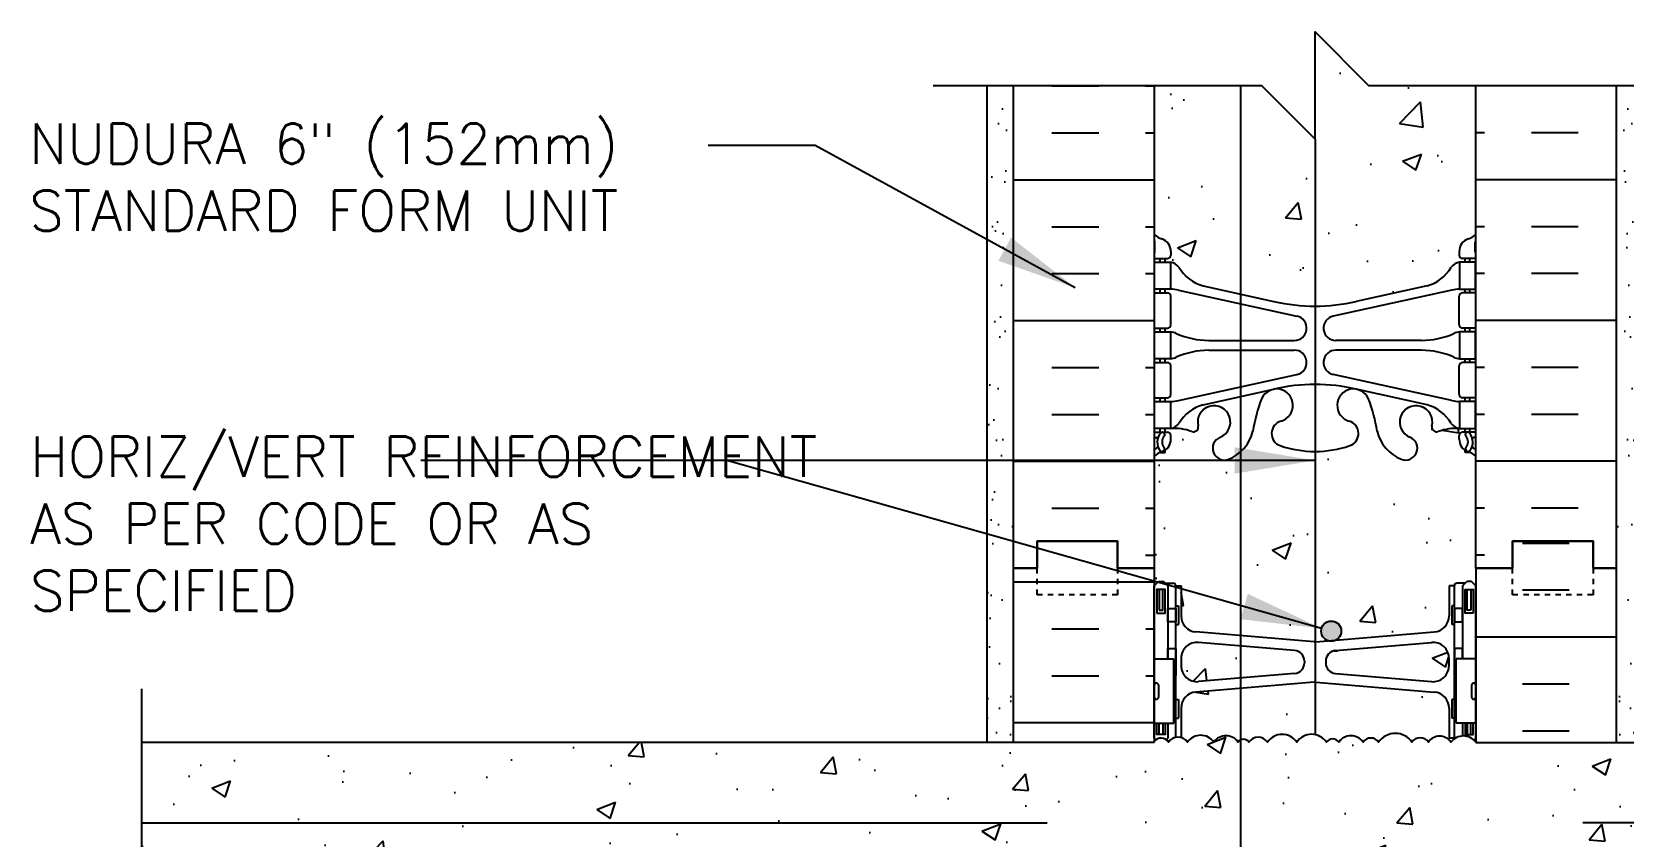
# Model space of a CAD drawing. Header units: inches. Extents: x 172.7 to 222.9, y 86.4 to 145.4.
# Drawn here: x 172.71 to 202.41, y 130.43 to 145.43 of the extents above; entities that cross this region are included whole.
import ezdxf

# ---------------------------------------------------------------- set-up
doc = ezdxf.new("R2010")
doc.units = ezdxf.units.IN
doc.header["$LTSCALE"] = 0.5
doc.header["$MEASUREMENT"] = 0
doc.linetypes.add('DASHED2', pattern=[0.375, 0.25, -0.125])
for name, color, linetype in [('HATCH', 12, 'Continuous'), ('line25', 2, 'Continuous'), ('LINE3', 3, 'Continuous'), ('LINE50', 5, 'Continuous'), ('LINE9', 9, 'Continuous'), ('TEXT', 4, 'Continuous'), ('Web_Edge', 9, 'Continuous')]:
    doc.layers.add(name, color=color, linetype=linetype)
doc.styles.add('DIM', font='romans.shx', dxfattribs={"width": 0.7})
doc.styles.add('ROMANS', font='romans.shx', dxfattribs={"height": 0.75})
doc.styles.get("Standard").update_dxf_attribs({"font": 'romans.shx', "height": 0.75})
doc.linetypes.add('STEEL', pattern='A,0.5,-0.2,["X",Standard,S=0.1,R=0,X=-0.1,Y=-0.05],-0.1', length=0.8)
doc.dimstyles.new('ext_8', dxfattribs={"dimscale": 8, "dimtxt": 0.09375, "dimasz": 0.09375, "dimexe": 0.09375, "dimexo": 0.0625, "dimgap": 0.0625, "dimtad": 1, "dimdec": 1, "dimzin": 3, "dimdsep": 46, "dimlunit": 4, "dimtxsty": 'DIM', "dimcen": 0.09, "dimdle": 0.09375, "dimclrt": 4, "dimadec": 0, "dimazin": 0, "dimtfac": 1, "dimtdec": 1, "dimtmove": 2, "dimatfit": 3, "dimfxl": 1, "dimfrac": 2, "dimtolj": 1, "dimtzin": 0, "dimarcsym": 0})

msp = doc.modelspace()

# ---------------------------------------------------------------- hatches: boundary and pattern name
at = {"layer": 'HATCH'}
h = msp.add_hatch(dxfattribs=at)
h.set_pattern_fill('AR-CONC', color=256, scale=0.5)
h.set_pattern_definition([(50, (0, 0), (3.5863, -0.31376), [0.375, -4.125]), (355, (0, 0), (-0.693757, 3.76096), [0.3, -3.3]), (100.4514, (0.299, -0.026), (2.892544, 3.4472), [0.3187, -3.50571]), (46.1842, (0, 1), (5.33621, -0.8276), [0.5625, -6.1875]), (96.6356, (0.4447, 0.931), (4.67331, 4.87059), [0.47805, -5.25857]), (351.1842, (0, 1), (4.67331, 4.87059), [0.45, -4.95]), (21, (0.5, 0.75), (2.984535, -2.013094), [0.375, -4.125]), (326, (0.5, 0.75), (1.216577, 3.62575), [0.3, -3.3]), (71.4514, (0.7487, 0.5822), (4.20111, 1.612656), [0.3187, -3.50571]), (37.5, (0, 0), (0.060799, 1.664469), [0, -3.26, 0, -3.35, 0, -3.3125]), (7.5, (0, 0), (1.315348, 1.972059), [0, -1.91, 0, -3.185, 0, -1.2625]), (327.5, (-1.115, 0), (2.669112, -0.1127744), [0, -1.25, 0, -3.9, 0, -5.175]), (317.5, (-1.615, 0), (2.91593, 0.500525), [0, -1.625, 0, -2.59, 0, -3.675])])
h.paths.add_polyline_path([(199.662, 111.208, 0.082415), (199.519, 111.287, -0.317837), (199.352, 111.523), (199.352, 111.59, -0.414214), (199.414, 111.653), (199.462, 111.653), (199.462, 111.723), (199.357, 111.723, -0.188973), (199.201, 111.817, 0.196323), (198.752, 112.164), (197.43, 112.454, 0.057795), (196.662, 112.543, 0.057795), (195.894, 112.454), (194.572, 112.164, 0.196323), (194.123, 111.817, -0.188973), (193.967, 111.723), (193.862, 111.723), (193.862, 111.653), (193.909, 111.653, -0.414214), (193.972, 111.59), (193.972, 111.523, -0.317837), (193.805, 111.287, 0.082415), (193.662, 111.208), (193.662, 108.426), (195.662, 108.426), (196.662, 107.426), (196.662, 109.426), (197.662, 108.426), (199.662, 108.426)])
h.paths.add_polyline_path([(199.662, 117.426), (199.662, 119.121), (199.297, 119.121), (199.297, 119.516, -0.327813), (199.262, 119.563), (199.162, 119.563), (199.162, 120.124, 0.390098), (198.887, 120.423), (196.679, 120.607, 0.04154), (196.645, 120.607), (194.437, 120.423, 0.390098), (194.162, 120.124), (194.162, 119.563), (194.062, 119.563, -0.327813), (194.027, 119.516), (194.027, 119.121), (193.662, 119.121), (193.662, 117.426), (193.662, 115.337, 0.064398), (193.772, 115.271), (193.862, 115.271), (193.862, 115.23, -0.249069), (193.972, 115.023), (193.972, 114.955, -0.414214), (193.909, 114.893), (193.862, 114.893), (193.862, 114.823), (193.967, 114.823, 0.10046), (194.361, 114.88, -0.601435), (194.48, 114.775, 2.182095), (194.89, 114.988, -1), (195.054, 115.396, -0.24438), (195.502, 114.875, 0.053157), (195.668, 114.261, 0.223253), (195.868, 114.097), (195.888, 114.092, 0.955472), (196.026, 114.686, -0.735593), (196.013, 115.144, -0.082755), (196.662, 115.252, -0.082755), (197.311, 115.144, -0.735593), (197.298, 114.686, 0.955472), (197.436, 114.092), (197.456, 114.097, 0.223253), (197.656, 114.261, 0.053157), (197.822, 114.875, -0.24438), (198.27, 115.396, -1), (198.434, 114.988, 2.182095), (198.844, 114.775, -0.601435), (198.963, 114.88, 0.10046), (199.357, 114.823), (199.462, 114.823), (199.462, 114.893), (199.414, 114.893, -0.414214), (199.352, 114.955), (199.352, 115.023, -0.249069), (199.462, 115.23), (199.462, 115.271), (199.552, 115.271, 0.064398), (199.662, 115.337)])
h.paths.add_polyline_path([(199.162, 122.403), (199.262, 122.403, -0.414214), (199.312, 122.453), (199.462, 122.453), (199.492, 122.483), (199.582, 122.483), (199.662, 122.403), (199.662, 122.676, 0.498459), (199.196, 122.681, 0.520567), (198.776, 122.681, 0.520567), (198.47, 122.681, 0.520567), (197.849, 122.681, 0.520567), (197.558, 122.681, 0.520567), (197.103, 122.681, 0.520567), (196.875, 122.681, 0.520567), (196.32, 122.681, 0.520567), (195.774, 122.681, 0.520567), (195.428, 122.681, 0.520567), (195.228, 122.681, 0.520567), (194.773, 122.681, 0.520567), (194.282, 122.681, 0.520567), (193.927, 122.681, 0.566126), (193.662, 122.676), (193.662, 122.403), (193.742, 122.483), (193.832, 122.483), (193.862, 122.453), (194.012, 122.453, -0.414214), (194.062, 122.403), (194.162, 122.403), (194.162, 121.842, 0.390098), (194.437, 121.543), (196.645, 121.36, 0.04154), (196.679, 121.36), (198.887, 121.543, 0.390098), (199.162, 121.842)])
h.paths.add_polyline_path([(199.662, 124.176), (199.662, 128.676), (199.662, 130.176), (218.558, 130.176), (218.558, 132.176), (199.662, 132.176), (199.662, 132.181, 0.48966), (199.196, 132.181, 0.520567), (198.776, 132.181, 0.520567), (198.47, 132.181, 0.520567), (197.849, 132.181, 0.520567), (197.558, 132.181, 0.520567), (197.103, 132.181, 0.520567), (196.875, 132.181, 0.520567), (196.32, 132.181, 0.520567), (195.774, 132.181, 0.520567), (195.428, 132.181, 0.520567), (195.228, 132.181, 0.520567), (194.773, 132.181, 0.520567), (194.282, 132.181, 0.520567), (193.927, 132.181, 0.50369), (193.662, 132.193), (193.662, 132.176), (174.766, 132.176), (174.766, 130.176), (193.662, 130.176), (193.662, 128.676), (193.662, 124.176), (193.662, 122.676, -0.566126), (193.927, 122.681, -0.520567), (194.282, 122.681, -0.520567), (194.773, 122.681, -0.520567), (195.228, 122.681, -0.520567), (195.428, 122.681, -0.520567), (195.774, 122.681, -0.520567), (196.32, 122.681, -0.520567), (196.875, 122.681, -0.520567), (197.103, 122.681, -0.520567), (197.558, 122.681, -0.520567), (197.849, 122.681, -0.520567), (198.47, 122.681, -0.520567), (198.776, 122.681, -0.520567), (199.196, 122.681, -0.498459), (199.662, 122.676)])
h.paths.add_polyline_path([(196.279, 121.2), (194.487, 121.349, 0.438748), (194.162, 121.05), (194.162, 120.916, 0.438748), (194.487, 120.617), (196.279, 120.766, 0.390098), (196.462, 120.966), (196.462, 121.001, 0.390098)])
h.paths.add_polyline_path([(199.162, 121.05, 0.438748), (198.837, 121.349), (197.045, 121.2, 0.390098), (196.862, 121.001), (196.862, 120.966, 0.390098), (197.045, 120.766), (198.837, 120.617, 0.438748), (199.162, 120.916)])
h.paths.add_polyline_path([(198.887, 133.114), (196.679, 133.298, 0.04154), (196.645, 133.298), (194.437, 133.114, 0.390098), (194.162, 132.815), (194.162, 132.265, -0.174031), (194.282, 132.181, -0.520567), (194.773, 132.181, -0.520567), (195.228, 132.181, -0.520567), (195.428, 132.181, -0.520567), (195.774, 132.181, -0.520567), (196.32, 132.181, -0.520567), (196.875, 132.181, -0.520567), (197.103, 132.181, -0.520567), (197.558, 132.181, -0.520567), (197.849, 132.181, -0.520567), (198.47, 132.181, -0.520567), (198.776, 132.181, -0.520567), (199.196, 132.181, -0.078736), (199.263, 132.244, -0.051575), (199.262, 132.254), (199.162, 132.254), (199.162, 132.815, 0.390098)])
h.paths.add_polyline_path([(199.162, 133.741, 0.438748), (198.837, 134.04), (197.045, 133.891, 0.390098), (196.862, 133.692), (196.862, 133.656, 0.390098), (197.045, 133.457), (198.837, 133.308, 0.438748), (199.162, 133.607)])
h.paths.add_polyline_path([(196.462, 133.656), (196.462, 133.692, 0.390098), (196.279, 133.891), (194.487, 134.04, 0.438748), (194.162, 133.741), (194.162, 133.607, 0.438748), (194.487, 133.308), (196.279, 133.457, 0.390098)])
h.paths.add_polyline_path([(199.662, 137.515, 0.064398), (199.552, 137.581), (199.462, 137.581), (199.462, 137.623, -0.249069), (199.352, 137.83), (199.352, 137.898, -0.414214), (199.414, 137.96), (199.462, 137.96), (199.462, 138.03), (199.357, 138.03, 0.10046), (198.963, 137.973, -0.601435), (198.844, 138.078, 2.182095), (198.434, 137.865, -1), (198.27, 137.456, -0.24438), (197.822, 137.977, 0.053157), (197.656, 138.591, 0.223253), (197.456, 138.756), (197.436, 138.76, 0.955472), (197.298, 138.167, -0.735593), (197.311, 137.709, -0.082755), (196.662, 137.601, -0.082755), (196.013, 137.709, -0.735593), (196.026, 138.167, 0.955472), (195.888, 138.76), (195.868, 138.756, 0.223253), (195.668, 138.591, 0.053157), (195.502, 137.977, -0.24438), (195.054, 137.456, -1), (194.89, 137.865, 2.182095), (194.48, 138.078, -0.601435), (194.361, 137.973, 0.10046), (193.967, 138.03), (193.862, 138.03), (193.862, 137.96), (193.909, 137.96, -0.414214), (193.972, 137.898), (193.972, 137.83, -0.249069), (193.862, 137.623), (193.862, 137.581), (193.772, 137.581, 0.064398), (193.662, 137.515), (193.662, 135.426), (193.662, 135.094), (193.742, 135.174), (193.832, 135.174), (193.862, 135.144), (194.012, 135.144, -0.414214), (194.062, 135.094), (194.162, 135.094), (194.162, 134.533, 0.390098), (194.437, 134.234), (196.645, 134.05, 0.04154), (196.679, 134.05), (198.887, 134.234, 0.390098), (199.162, 134.533), (199.162, 135.094), (199.262, 135.094, -0.414214), (199.312, 135.144), (199.462, 135.144), (199.492, 135.174), (199.582, 135.174), (199.662, 135.094), (199.662, 135.426)])
h.paths.add_polyline_path([(199.352, 141.263), (199.352, 141.33, -0.317837), (199.519, 141.566, 0.082415), (199.662, 141.645), (199.662, 144.426), (197.662, 144.426), (196.662, 145.426), (196.662, 143.426), (195.662, 144.426), (193.662, 144.426), (193.662, 141.645, 0.082415), (193.805, 141.566, -0.317837), (193.972, 141.33), (193.972, 141.263, -0.414214), (193.909, 141.2), (193.862, 141.2), (193.862, 141.13), (193.967, 141.13, -0.188973), (194.123, 141.035, 0.196323), (194.572, 140.689), (195.894, 140.399, 0.057795), (196.662, 140.309, 0.057795), (197.43, 140.399), (198.752, 140.689, 0.196323), (199.201, 141.035, -0.188973), (199.357, 141.13), (199.462, 141.13), (199.462, 141.2), (199.414, 141.2, -0.414214)])
h = msp.add_hatch(dxfattribs=at)
h.set_pattern_fill('AR-SAND', color=256, scale=0.5, style=0)
h.set_pattern_definition([(142.5, (388.7947, -10.23346), (0.0314967, 0.963412), [0, -0.76, 0, -0.85, 0, -0.8125]), (172.5, (388.7947, -10.2335), (-0.8848884, 1.411073), [0, -0.41, 0, -0.685, 0, -0.2625]), (212.5, (389.4097, -10.2335), (-1.557071, 0.0028295), [0, -0.25, 0, -0.9, 0, -1.175]), (222.5, (389.4097, -10.2335), (-1.503063, 0.438838), [0, -0.125, 0, -0.59, 0, -0.675])])
h.paths.add_polyline_path([(191.037, 132.176), (190.537, 132.176), (190.537, 144.426), (191.037, 144.426), (191.037, 135.426)])
h = msp.add_hatch(dxfattribs=at)
h.set_pattern_fill('AR-SAND', color=256, scale=0.5, style=0)
h.set_pattern_definition([(37.5, (4.52925, -10.23346), (-0.0314967, 0.963412), [0, -0.76, 0, -0.85, 0, -0.8125]), (7.5, (4.5293, -10.2335), (0.8848884, 1.411073), [0, -0.41, 0, -0.685, 0, -0.2625]), (327.5, (3.91425, -10.2335), (1.557071, 0.0028295), [0, -0.25, 0, -0.9, 0, -1.175]), (317.5, (3.9143, -10.2335), (1.503063, 0.438838), [0, -0.125, 0, -0.59, 0, -0.675])])
h.paths.add_polyline_path([(202.287, 132.176), (202.787, 132.176), (202.787, 144.426), (202.287, 144.426), (202.287, 135.426)])
h = msp.add_hatch(dxfattribs=at)
h.set_pattern_fill('INSUL', color=256, scale=7, style=0)
h.set_pattern_definition([(0, (-2732.4996, -279.5832), (0, 2.625), []), (0, (-2732.4996, -278.7082), (0, 2.625), [0.875, -0.875]), (0, (-2732.4996, -277.8332), (0, 2.625), [0.875, -0.875])])
h.paths.add_polyline_path([(193.662, 122.676), (191.037, 122.676), (191.037, 117.426), (191.474, 117.426), (191.474, 117.926), (192.974, 117.926), (192.974, 117.426), (193.662, 117.426)])
h.paths.add_polyline_path([(191.037, 132.176), (193.662, 132.176), (193.662, 135.426), (192.974, 135.426), (192.974, 135.926), (191.474, 135.926), (191.474, 135.426), (191.037, 135.426)])
h = msp.add_hatch(dxfattribs=at)
h.set_pattern_fill('INSUL', color=256, scale=7, style=0)
h.set_pattern_definition([(0, (4.5293, -10.2335), (0, 2.625), []), (0, (4.5293, -9.3585), (0, 2.625), [0.875, -0.875]), (0, (4.5293, -8.4835), (0, 2.625), [0.875, -0.875])])
h.paths.add_polyline_path([(202.287, 135.426), (201.849, 135.426), (201.849, 135.926), (200.349, 135.926), (200.349, 135.426), (199.662, 135.426), (199.662, 132.176), (202.287, 132.176)])
h.paths.add_polyline_path([(202.287, 122.676), (199.662, 122.676), (199.662, 117.426), (200.349, 117.426), (200.349, 117.926), (201.849, 117.926), (201.849, 117.426), (202.287, 117.426)])
h = msp.add_hatch(dxfattribs=at)
h.set_pattern_fill('AR-CONC', color=256, scale=0.5, style=0)
h.set_pattern_definition([(50, (1.3649, -11.8154), (3.5863, -0.31376), [0.375, -4.125]), (355, (1.365, -11.8154), (-0.693757, 3.76096), [0.3, -3.3]), (100.4514, (1.6637, -11.8416), (2.892547, 3.4472), [0.3187, -3.50571]), (46.1842, (1.365, -10.8154), (5.336205, -0.827595), [0.5625, -6.1875]), (96.6356, (1.8095, -10.8844), (4.67331, 4.87059), [0.47805, -5.25856]), (351.1842, (1.365, -10.8154), (4.67331, 4.87059), [0.45, -4.95]), (21, (1.8649, -11.0654), (2.984535, -2.013094), [0.375, -4.125]), (326, (1.865, -11.0654), (1.216577, 3.62575), [0.3, -3.3]), (71.4514, (2.1136, -11.2332), (4.201113, 1.612652), [0.3187, -3.50571]), (37.5, (1.3649, -11.8154), (0.060799, 1.664469), [0, -3.26, 0, -3.35, 0, -3.3125]), (7.5, (1.3649, -11.8154), (1.315348, 1.972059), [0, -1.91, 0, -3.185, 0, -1.2625]), (327.5, (0.2499, -11.8154), (2.669112, -0.112774), [0, -1.25, 0, -3.9, 0, -5.175]), (317.5, (-0.2501, -11.8154), (2.91593, 0.500525), [0, -1.625, 0, -2.59, 0, -3.675])])
h.paths.add_polyline_path([(197.964, 133.381), (197.964, 133.967), (197.045, 133.891, 0.390098), (196.862, 133.692), (196.862, 133.656, 0.390098), (197.045, 133.457)])
at = {"layer": 'LINE3'}
msp.add_hatch(color=256, dxfattribs=at).paths.add_polyline_path([(197.151, 134.25, 1), (196.776, 134.25, 1)])

# ---------------------------------------------------------------- linework, layer by layer
at = {"layer": 'HATCH'}
for p, q in [((191.75, 144.417), (192.625, 144.417)), ((193.5, 144.417), (193.662, 144.417)), ((199.824, 144.417), (199.662, 144.417)), ((201.574, 144.417), (200.699, 144.417)), ((191.75, 143.542), (192.625, 143.542)), ((193.5, 143.542), (193.662, 143.542)), ((199.824, 143.542), (199.662, 143.542)), ((201.574, 143.542), (200.699, 143.542)), ((191.037, 142.667), (193.662, 142.667)), ((202.287, 142.667), (199.662, 142.667)), ((191.75, 141.792), (192.625, 141.792)), ((193.5, 141.792), (193.662, 141.792)), ((199.824, 141.792), (199.662, 141.792)), ((201.574, 141.792), (200.699, 141.792)), ((191.75, 140.917), (192.625, 140.917)), ((193.5, 140.917), (193.662, 140.917)), ((199.824, 140.917), (199.662, 140.917)), ((201.574, 140.917), (200.699, 140.917)), ((191.037, 140.042), (193.662, 140.042)), ((202.287, 140.042), (199.662, 140.042)), ((191.75, 139.167), (192.625, 139.167)), ((193.5, 139.167), (193.662, 139.167)), ((199.824, 139.167), (199.662, 139.167)), ((201.574, 139.167), (200.699, 139.167)), ((191.75, 138.292), (192.625, 138.292)), ((193.5, 138.292), (193.662, 138.292)), ((199.824, 138.292), (199.662, 138.292)), ((201.574, 138.292), (200.699, 138.292)), ((191.037, 137.417), (193.662, 137.417)), ((202.287, 137.417), (199.662, 137.417)), ((191.75, 136.542), (192.625, 136.542)), ((193.5, 136.542), (193.662, 136.542)), ((199.824, 136.542), (199.662, 136.542)), ((201.574, 136.542), (200.699, 136.542)), ((193.5, 135.667), (193.662, 135.667)), ((199.824, 135.667), (199.662, 135.667))]:
    msp.add_line(p, q, dxfattribs=at)
msp.add_lwpolyline([(199.662, 132.181, 0.48966), (199.196, 132.181, 0.520567), (198.776, 132.181, 0.520567), (198.47, 132.181, 0.520567), (197.849, 132.181, 0.520567), (197.558, 132.181, 0.520567), (197.103, 132.181, 0.520567), (196.875, 132.181, 0.520567), (196.32, 132.181, 0.520567), (195.774, 132.181, 0.520567), (195.428, 132.181, 0.520567), (195.228, 132.181, 0.520567), (194.773, 132.181, 0.520567), (194.282, 132.181, 0.520567), (193.927, 132.181, 0.50369), (193.662, 132.193)], format="xyb", dxfattribs=at)
at = {"layer": 'line25'}
for p, q in [((193.662, 144.426), (193.662, 135.426)), ((199.662, 135.426), (199.662, 144.426)), ((193.662, 135.426), (193.662, 132.176)), ((199.662, 135.426), (199.662, 132.176)), ((193.662, 133.731), (194.027, 133.731)), ((194.027, 132.531), (194.027, 133.731)), ((199.662, 133.731), (199.297, 133.731)), ((199.297, 132.531), (199.297, 133.731)), ((193.662, 132.531), (194.027, 132.531)), ((199.662, 132.531), (199.297, 132.531)), ((193.662, 132.176), (174.766, 132.176)), ((199.662, 132.176), (218.558, 132.176))]:
    msp.add_line(p, q, dxfattribs=at)
at = {"layer": 'LINE3'}
for p, q in [((195.272, 144.426), (195.272, 108.426)), ((196.662, 143.426), (196.662, 132.319))]:
    msp.add_line(p, q, dxfattribs=at)
at = {"layer": 'LINE3', "linetype": 'STEEL'}
for p, q in [((174.766, 130.676), (191.662, 130.676)), ((218.558, 130.676), (201.662, 130.676))]:
    msp.add_line(p, q, dxfattribs=at)
at = {"layer": 'LINE3'}
msp.add_circle((196.964, 134.25), 0.188, dxfattribs=at)
at = {"layer": 'LINE50'}
for p, q in [((191.037, 135.426), (191.037, 144.426)), ((202.287, 135.426), (202.287, 144.426)), ((191.037, 132.176), (191.037, 135.426)), ((202.287, 132.176), (202.287, 135.426))]:
    msp.add_line(p, q, dxfattribs=at)
for points in [[(191.037, 135.426), (191.474, 135.426), (191.474, 135.926), (192.974, 135.926), (192.974, 135.426), (193.662, 135.426)], [(193.662, 135.426), (192.974, 135.426), (192.974, 135.926), (191.474, 135.926), (191.474, 135.426), (191.037, 135.426)], [(202.287, 135.426), (201.849, 135.426), (201.849, 135.926), (200.349, 135.926), (200.349, 135.426), (199.662, 135.426)], [(199.662, 135.426), (200.349, 135.426), (200.349, 135.926), (201.849, 135.926), (201.849, 135.426), (202.287, 135.426)]]:
    msp.add_lwpolyline(points, dxfattribs=at)
at = {"layer": 'LINE9'}
for p, q in [((190.537, 144.426), (190.537, 132.176)), ((193.662, 135.094), (193.742, 135.174)), ((193.742, 135.174), (193.832, 135.174)), ((193.912, 135.094), (193.832, 135.174)), ((193.862, 135.144), (194.012, 135.144)), ((193.912, 135.144), (194.012, 135.144)), ((199.412, 135.144), (199.312, 135.144)), ((199.462, 135.144), (199.312, 135.144)), ((199.412, 135.094), (199.492, 135.174)), ((199.582, 135.174), (199.492, 135.174)), ((199.662, 135.094), (199.582, 135.174)), ((193.662, 132.254), (193.662, 135.094)), ((193.912, 135.094), (193.912, 133.731)), ((194.062, 135.094), (194.162, 135.094)), ((194.062, 132.269), (194.062, 135.094)), ((194.062, 135.074), (194.062, 135.074)), ((194.162, 135.094), (194.162, 134.533)), ((199.162, 135.094), (199.162, 134.533)), ((199.262, 135.094), (199.162, 135.094)), ((199.262, 132.254), (199.262, 135.094)), ((199.262, 135.074), (199.262, 135.074)), ((199.412, 135.094), (199.412, 133.731)), ((199.662, 132.254), (199.662, 135.094)), ((194.062, 134.724), (194.112, 134.724)), ((194.112, 134.724), (194.112, 134.374)), ((199.262, 134.724), (199.212, 134.724)), ((199.212, 134.724), (199.212, 134.374)), ((194.062, 134.374), (194.112, 134.374)), ((196.645, 134.05), (194.437, 134.234)), ((196.679, 134.05), (198.887, 134.234)), ((199.262, 134.374), (199.212, 134.374)), ((196.279, 133.891), (194.487, 134.04)), ((197.045, 133.891), (198.837, 134.04)), ((194.162, 133.741), (194.162, 133.607)), ((196.462, 133.692), (196.462, 133.656)), ((196.862, 133.692), (196.862, 133.656)), ((199.162, 133.607), (199.162, 133.741)), ((196.279, 133.457), (194.487, 133.308)), ((197.045, 133.457), (198.837, 133.308)), ((193.662, 133.241), (193.662, 133.021)), ((193.662, 133.186), (193.662, 133.186)), ((193.662, 133.076), (193.662, 133.076)), ((193.702, 133.281), (193.702, 133.281)), ((193.742, 133.241), (193.742, 133.021)), ((196.645, 133.298), (194.437, 133.114)), ((196.679, 133.298), (198.887, 133.114)), ((199.582, 133.241), (199.582, 133.021)), ((199.582, 133.186), (199.582, 133.186)), ((199.582, 133.076), (199.582, 133.076)), ((199.622, 133.281), (199.622, 133.281)), ((199.662, 133.241), (199.662, 133.021)), ((193.702, 132.981), (193.702, 132.981)), ((194.062, 132.974), (194.112, 132.974)), ((194.112, 132.974), (194.112, 132.624)), ((194.162, 132.815), (194.162, 132.265)), ((199.162, 132.815), (199.162, 132.254)), ((199.212, 132.974), (199.212, 132.624)), ((199.262, 132.974), (199.212, 132.974)), ((199.622, 132.981), (199.622, 132.981)), ((193.912, 132.531), (193.912, 132.254)), ((194.062, 132.624), (194.112, 132.624)), ((199.262, 132.624), (199.212, 132.624)), ((199.412, 132.531), (199.412, 132.294)), ((193.662, 132.254), (193.693, 132.223)), ((193.912, 132.254), (193.883, 132.225)), ((193.908, 132.204), (193.946, 132.204)), ((193.912, 132.204), (193.946, 132.204)), ((199.262, 132.254), (199.162, 132.254)), ((199.662, 132.254), (199.627, 132.219))]:
    msp.add_line(p, q, dxfattribs=at)
for points in [[(189.537, 144.426), (195.662, 144.426), (196.662, 143.426), (196.662, 145.426), (197.662, 144.426), (203.787, 144.426)], [(193.912, 133.731), (193.912, 133.924), (194.062, 133.924), (194.062, 133.424), (194.027, 133.424)], [(199.412, 133.731), (199.412, 133.924), (199.262, 133.924), (199.262, 133.424), (199.297, 133.424)], [(174.766, 121.176), (174.766, 126.426), (175.766, 127.426), (173.766, 127.426), (174.766, 128.426), (174.766, 133.176)], [(194.027, 132.674), (194.062, 132.674), (194.062, 132.924), (194.027, 132.924)], [(199.297, 132.674), (199.262, 132.674), (199.262, 132.924), (199.297, 132.924)], [(193.862, 132.531), (193.862, 132.324), (193.712, 132.324), (193.712, 132.531)], [(193.822, 132.531), (193.822, 132.324), (193.752, 132.324), (193.752, 132.531)], [(199.462, 132.531), (199.462, 132.324), (199.612, 132.324), (199.612, 132.531)], [(199.502, 132.531), (199.502, 132.324), (199.572, 132.324), (199.572, 132.531)]]:
    msp.add_lwpolyline(points, dxfattribs=at)
at = {"layer": 'LINE9', "linetype": 'DASHED2', "ltscale": 0.15}
for points in [[(192.974, 135.426), (192.974, 135.426), (192.974, 134.926), (191.474, 134.926), (191.474, 135.426), (191.474, 135.426)], [(201.849, 135.426), (201.849, 135.426), (201.849, 134.926), (200.349, 134.926), (200.349, 135.426), (200.349, 135.426)]]:
    msp.add_lwpolyline(points, dxfattribs=at)
at = {"layer": 'LINE9'}
for points in [[(193.712, 134.584), (193.862, 134.584), (193.862, 135.024), (193.712, 135.024)], [(193.752, 134.644), (193.822, 134.644), (193.822, 135.024), (193.752, 135.024)], [(199.612, 134.584), (199.462, 134.584), (199.462, 135.024), (199.612, 135.024)], [(199.572, 134.644), (199.502, 134.644), (199.502, 135.024), (199.572, 135.024)], [(194.062, 134.424), (193.912, 134.424), (193.912, 134.674), (194.062, 134.674)], [(199.262, 134.424), (199.412, 134.424), (199.412, 134.674), (199.262, 134.674)]]:
    msp.add_lwpolyline(points, close=True, dxfattribs=at)
for centre, radius, start, end in [((194.012, 135.094), 0.05, 0, 90), ((199.312, 135.094), 0.05, 90, 180), ((194.462, 134.533), 0.3, 180, 265.2426), ((198.862, 134.533), 0.3, 274.7574, 0), ((194.462, 133.741), 0.3, 85.2426, 180), ((196.662, 134.25), 0.2, 265.2426, 274.7574), ((198.862, 133.741), 0.3, 0, 94.7574), ((196.262, 133.692), 0.2, 0, 85.2426), ((196.262, 133.656), 0.2, 274.7574, 0), ((197.062, 133.692), 0.2, 94.7574, 180), ((197.062, 133.656), 0.2, 180, 265.2426), ((194.462, 133.607), 0.3, 180, 274.7574), ((198.862, 133.607), 0.3, 265.2426, 0), ((193.702, 133.241), 0.04, 90, 180), ((193.702, 133.241), 0.04, 0, 90), ((194.462, 132.815), 0.3, 94.7574, 180), ((196.662, 133.098), 0.2, 85.2426, 94.7574), ((198.862, 132.815), 0.3, 0, 85.2426), ((199.622, 133.241), 0.04, 90, 180), ((199.622, 133.241), 0.04, 0, 90), ((193.702, 133.021), 0.04, 180, 270), ((193.702, 133.021), 0.04, 270, 0), ((199.622, 133.021), 0.04, 180, 270), ((199.622, 133.021), 0.04, 270, 0), ((199.312, 132.254), 0.05, 180, 188.071)]:
    msp.add_arc(centre, radius, start, end, dxfattribs=at)
at = {"layer": 'Web_Edge'}
for p, q in [((193.672, 141.32), (193.672, 141.506)), ((199.652, 141.32), (199.652, 141.506)), ((193.662, 141.2), (193.909, 141.2)), ((193.772, 141.13), (193.772, 141.2)), ((193.862, 141.13), (193.862, 141.2)), ((193.972, 141.33), (193.972, 141.263)), ((199.352, 141.33), (199.352, 141.263)), ((199.662, 141.2), (199.414, 141.2)), ((199.462, 141.13), (199.462, 141.2)), ((199.552, 141.13), (199.552, 141.2)), ((193.662, 140.56), (193.909, 140.56)), ((193.772, 140.56), (193.772, 140.63)), ((193.862, 140.56), (193.862, 140.63)), ((193.972, 139.963), (193.972, 140.498)), ((194.111, 140.606), (196.322, 140.125)), ((194.572, 140.689), (195.894, 140.399)), ((199.213, 140.606), (197.002, 140.125)), ((198.752, 140.689), (197.43, 140.399)), ((199.352, 139.963), (199.352, 140.498)), ((199.662, 140.56), (199.414, 140.56)), ((199.462, 140.56), (199.462, 140.63)), ((199.552, 140.56), (199.552, 140.63)), ((193.662, 139.9), (193.909, 139.9)), ((193.772, 139.83), (193.772, 139.9)), ((193.862, 139.83), (193.862, 139.9)), ((199.662, 139.9), (199.414, 139.9)), ((199.462, 139.83), (199.462, 139.9)), ((199.552, 139.83), (199.552, 139.9)), ((194.677, 139.67), (196.273, 139.67)), ((198.647, 139.67), (197.051, 139.67)), ((193.772, 139.26), (193.772, 139.33)), ((193.862, 139.26), (193.862, 139.33)), ((194.677, 139.49), (196.273, 139.49)), ((198.647, 139.49), (197.051, 139.49)), ((199.462, 139.26), (199.462, 139.33)), ((199.552, 139.26), (199.552, 139.33)), ((193.662, 139.26), (193.909, 139.26)), ((193.972, 138.663), (193.972, 139.198)), ((194.111, 138.554), (196.322, 139.036)), ((199.213, 138.554), (197.002, 139.036)), ((199.352, 138.663), (199.352, 139.198)), ((199.662, 139.26), (199.414, 139.26)), ((194.572, 138.471), (195.894, 138.762)), ((198.752, 138.471), (197.43, 138.762)), ((193.662, 138.6), (193.909, 138.6)), ((193.772, 138.53), (193.772, 138.6)), ((193.862, 138.53), (193.862, 138.6)), ((199.662, 138.6), (199.414, 138.6)), ((199.462, 138.53), (199.462, 138.6)), ((199.552, 138.53), (199.552, 138.6)), ((193.662, 137.96), (193.909, 137.96)), ((193.662, 137.86), (193.704, 137.86)), ((193.772, 137.96), (193.772, 138.03)), ((193.862, 137.96), (193.862, 138.03)), ((193.972, 137.83), (193.972, 137.898)), ((199.352, 137.83), (199.352, 137.898)), ((199.662, 137.96), (199.414, 137.96)), ((199.462, 137.96), (199.462, 138.03)), ((199.552, 137.96), (199.552, 138.03)), ((199.662, 137.86), (199.62, 137.86)), ((193.772, 137.581), (193.862, 137.581)), ((193.862, 137.581), (193.862, 137.623)), ((199.462, 137.581), (199.462, 137.623)), ((199.552, 137.581), (199.462, 137.581))]:
    msp.add_line(p, q, dxfattribs=at)
for points in [[(193.667, 141.13), (193.967, 141.13), (193.967, 140.63), (193.667, 140.63)], [(199.657, 141.13), (199.357, 141.13), (199.357, 140.63), (199.657, 140.63)], [(193.667, 139.83), (193.967, 139.83), (193.967, 139.33), (193.667, 139.33)], [(199.657, 139.83), (199.357, 139.83), (199.357, 139.33), (199.657, 139.33)], [(193.667, 138.53), (193.967, 138.53), (193.967, 138.03), (193.667, 138.03)], [(199.657, 138.53), (199.357, 138.53), (199.357, 138.03), (199.657, 138.03)]]:
    msp.add_lwpolyline(points, close=True, dxfattribs=at)
for centre, radius, start, end in [((193.972, 142.037), 0.5, 231.6833, 250.5288), ((193.972, 142.037), 0.6, 238.8907, 238.927), ((193.652, 141.506), 0.02, 360, 58.927), ((193.722, 141.33), 0.25, 0, 70.5288), ((199.602, 141.33), 0.25, 109.4712, 180), ((199.352, 142.037), 0.5, 289.4712, 308.3167), ((199.672, 141.506), 0.02, 121.073, 180), ((199.352, 142.037), 0.6, 301.073, 301.1093), ((193.652, 141.32), 0.02, 299.988, 360), ((193.909, 141.263), 0.0625, 270, 0), ((193.924, 140.884), 0.25, 37.2777, 80.0823), ((199.4, 140.884), 0.25, 99.9177, 142.7223), ((199.414, 141.263), 0.0625, 180, 270), ((199.672, 141.32), 0.02, 180, 240.012), ((194.771, 141.412), 0.75, 210.155, 254.5838), ((198.553, 141.412), 0.75, 285.4162, 329.845), ((193.909, 140.498), 0.0625, 0, 90), ((193.876, 139.634), 1, 76.4291, 84.7991), ((199.448, 139.634), 1, 95.2009, 103.5709), ((199.414, 140.498), 0.0625, 90, 180), ((196.662, 143.666), 3.356, 256.7692, 270), ((196.662, 143.666), 3.356, 270, 283.2308), ((193.909, 139.963), 0.0625, 270, 0), ((196.273, 139.9), 0.23, 270, 77.6055), ((197.051, 139.9), 0.23, 102.3945, 270), ((199.414, 139.963), 0.0625, 180, 270), ((193.963, 139.611), 0.219, 60.4937, 88.92), ((193.963, 139.611), 0.219, 60.4937, 88.92), ((194.707, 141.27), 1.6, 246.5673, 268.9203), ((194.707, 141.27), 1.6, 246.5673, 268.9203), ((198.617, 141.27), 1.6, 271.0797, 293.4327), ((198.617, 141.27), 1.6, 271.0797, 293.4327), ((199.361, 139.611), 0.219, 91.08, 119.5063), ((199.361, 139.611), 0.219, 91.08, 119.5063), ((193.963, 139.549), 0.219, 271.08, 299.5063), ((194.707, 137.89), 1.6, 91.0797, 113.4327), ((196.273, 139.26), 0.23, 282.3945, 90), ((197.051, 139.26), 0.23, 90, 257.6055), ((198.617, 137.89), 1.6, 66.5673, 88.9203), ((199.361, 139.549), 0.219, 240.4937, 268.92), ((193.909, 139.198), 0.0625, 0, 90), ((199.414, 139.198), 0.0625, 90, 180), ((195.944, 138.461), 0.305, 285.7253, 154.6218), ((196.662, 135.495), 3.356, 90, 103.2308), ((196.662, 135.495), 3.356, 76.7692, 90), ((197.38, 138.461), 0.305, 25.3782, 254.2747), ((193.909, 138.663), 0.0625, 270, 0), ((193.876, 139.526), 1, 275.2009, 283.5709), ((194.771, 137.748), 0.75, 105.4162, 149.845), ((194.777, 138.148), 0.305, 291.8037, 193.3205), ((198.465, 137.507), 3, 158.8016, 170.9727), ((194.859, 137.507), 3, 9.0273, 21.1984), ((198.547, 138.148), 0.305, 346.6795, 248.1963), ((198.553, 137.748), 0.75, 30.155, 74.5838), ((199.448, 139.526), 1, 256.4291, 264.7991), ((199.414, 138.663), 0.0625, 180, 270), ((193.924, 138.276), 0.25, 279.9177, 322.7223), ((196.091, 137.936), 0.24, 105.7253, 251.077), ((197.233, 137.936), 0.24, 288.923, 74.2747), ((199.4, 138.276), 0.25, 217.2777, 260.0823), ((193.704, 137.84), 0.02, 345.8459, 90), ((193.966, 137.776), 0.25, 137.5391, 219.8855), ((193.814, 137.914), 0.045, 317.5391, 137.5391), ((193.722, 137.83), 0.25, 289.4712, 360), ((193.966, 137.776), 0.16, 137.5391, 219.9999), ((193.909, 137.898), 0.0625, 360, 90), ((194.023, 137.032), 1, 70.0933, 93.2121), ((194.393, 138.057), 0.09, 251.1349, 13.3205), ((194.972, 137.661), 0.22, 111.8037, 291.8037), ((194.777, 138.148), 0.745, 291.8037, 346.7348), ((198.547, 138.148), 0.745, 193.2652, 248.1963), ((198.352, 137.661), 0.22, 248.1963, 68.1963), ((198.931, 138.057), 0.09, 166.6795, 288.8651), ((199.301, 137.032), 1, 86.7879, 109.9067), ((199.414, 137.898), 0.0625, 90, 180), ((199.602, 137.83), 0.25, 180, 250.5288), ((199.51, 137.914), 0.045, 42.4609, 222.4609), ((199.358, 137.776), 0.16, 320.0001, 42.4609), ((199.358, 137.776), 0.25, 320.1145, 42.4609), ((199.62, 137.84), 0.02, 90, 194.1541), ((193.972, 137.123), 0.6, 114.9252, 121.1093), ((193.972, 137.123), 0.5, 109.4712, 128.3167), ((193.711, 137.685), 0.02, 294.9252, 19.2084), ((193.808, 137.645), 0.045, 218.552, 40.8121), ((196.662, 139.601), 2, 251.077, 270), ((196.662, 139.601), 2, 270, 288.923), ((199.516, 137.645), 0.045, 139.1879, 321.448), ((199.352, 137.123), 0.5, 51.6833, 70.5288), ((199.613, 137.685), 0.02, 160.7916, 245.0748), ((199.352, 137.123), 0.6, 58.8907, 65.0748)]:
    msp.add_arc(centre, radius, start, end, dxfattribs=at)

# ---------------------------------------------------------------- texts
at = {"layer": 'TEXT', "char_height": 0.75, "attachment_point": 4, "style": 'ROMANS'}
for s, insert, width in [('NUDURA 6" (152mm) STANDARD FORM UNIT', (172.667, 142.716), 13.9131), ('HORIZ/VERT REINFORCEMENT AS PER CODE OR AS SPECIFIED', (172.683, 136.254), 16.22436)]:
    msp.add_mtext(s, dxfattribs=dict(at, insert=insert, width=width))

# ---------------------------------------------------------------- leaders
at = {"layer": 'TEXT'}
for points, override in [([(192.188, 140.653), (187.336, 143.307), (185.339, 143.307)], {"dimasz": 0.1875, "dimtad": 0}), ([(196.662, 137.433), (179.976, 137.433)], {"dimasz": 0.1875, "dimtad": 0}), ([(196.783, 134.301), (185.687, 137.433)], {"dimasz": 0.1875, "dimgap": 0.0625, "dimtad": 0})]:
    msp.add_leader(points, dimstyle='ext_8', override=override, dxfattribs=at)

doc.saveas('drawing.dxf')
